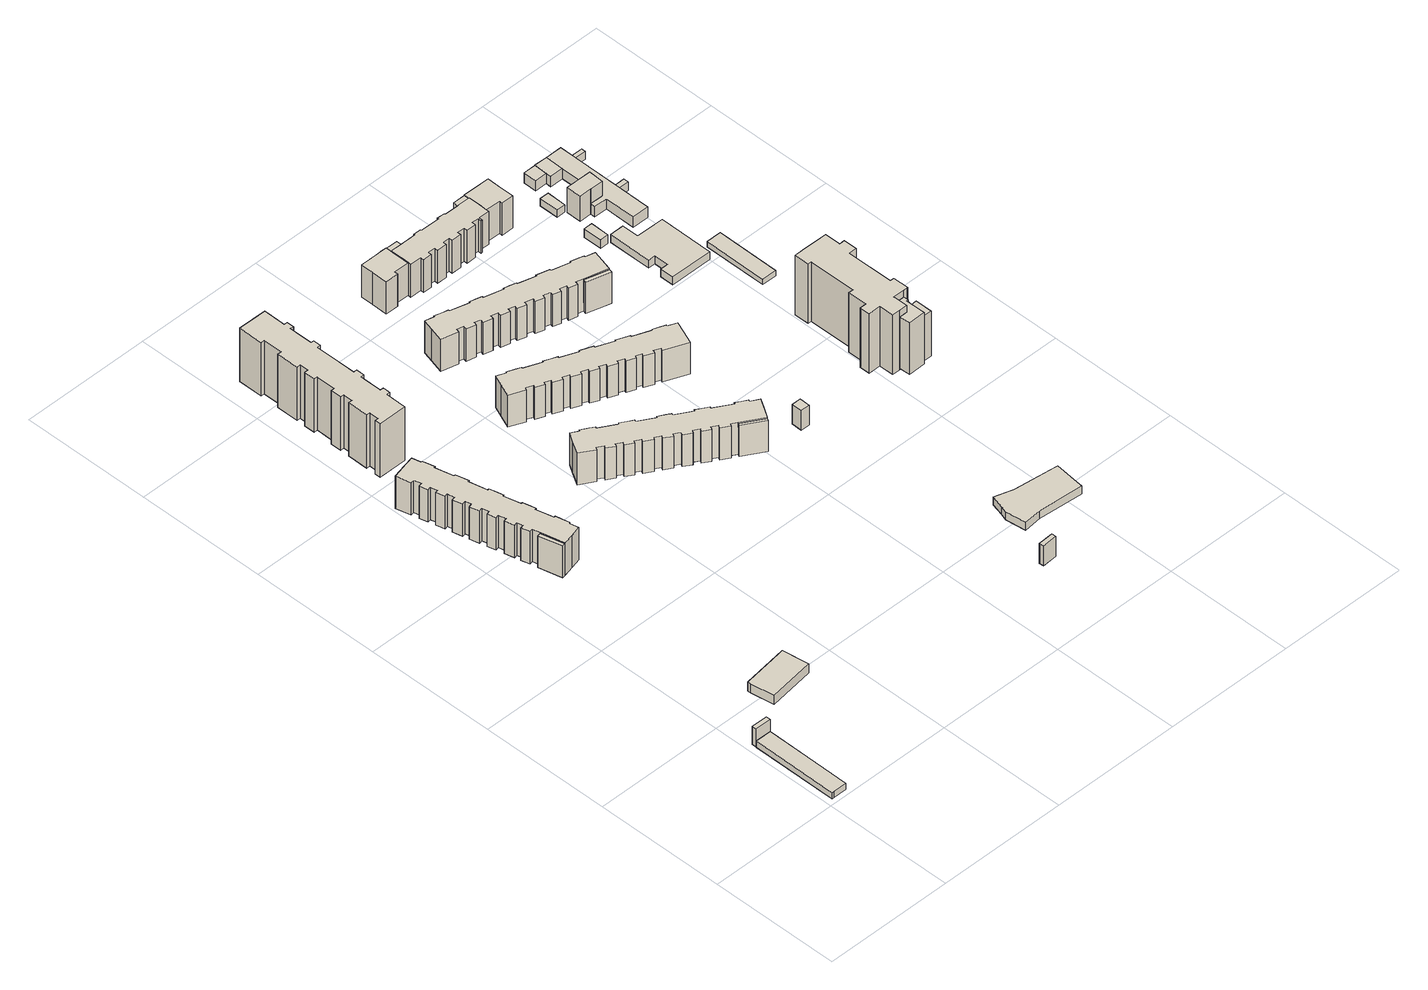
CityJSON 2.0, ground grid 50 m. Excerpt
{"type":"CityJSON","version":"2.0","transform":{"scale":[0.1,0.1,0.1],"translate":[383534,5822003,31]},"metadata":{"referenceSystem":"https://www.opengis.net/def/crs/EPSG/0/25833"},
"CityObjects":{
"building1":{"type":"Building","attributes":{"Gemeindeschluessel":"11000004","BezugspunktDach":"2200","function":"31001_2460","measuredHeight":2.66,"storeysAboveGround":1},"address":[{"country":"Germany","locality":"Berlin","thoroughfareNumber":"64 (4)","thoroughfareName":"Heilmannring"}],"geometry":[{"type":"Solid","lod":"1","boundaries":[[[[0,1,2,3,4]],[[5,6,7,8,9]],[[5,9,4,3]],[[6,5,3,2]],[[7,6,2,1]],[[8,7,1,0]],[[9,8,0,4]]]]}]},
"building2":{"type":"Building","attributes":{"Gemeindeschluessel":"11000004","BezugspunktDach":"2200","function":"51009_1610","measuredHeight":7.58,"storeysAboveGround":0},"address":[{"country":"Germany","locality":"Berlin"}],"geometry":[{"type":"Solid","lod":"1","boundaries":[[[[10,11,12,13]],[[14,15,16,17]],[[14,17,13,12]],[[15,14,12,11]],[[16,15,11,10]],[[17,16,10,13]]]]}]},
"building3":{"type":"Building","attributes":{"Gemeindeschluessel":"11000004","BezugspunktDach":"2200","function":"31001_2580","measuredHeight":3.87,"storeysAboveGround":1},"address":[{"country":"Germany","locality":"Berlin","thoroughfareNumber":"62 (2)","thoroughfareName":"Heilmannring"}],"geometry":[{"type":"Solid","lod":"1","boundaries":[[[[18,19,20,21,22]],[[23,24,25,26,27]],[[23,27,22,21]],[[24,23,21,20]],[[25,24,20,19]],[[26,25,19,18]],[[27,26,18,22]]]]}]},
"building4":{"type":"Building","attributes":{"Gemeindeschluessel":"11000004","function":"31001_1010"},"address":[{"country":"Germany","locality":"Berlin","thoroughfareNumber":"10, 12, 14, 16, 18","thoroughfareName":"Haeftenzeile"}],"children":["building4-1","building4-2"]},
"building4-1":{"type":"BuildingPart","attributes":{"BezugspunktDach":"2200","measuredHeight":14.23,"storeysAboveGround":4},"parents":["building4"],"geometry":[{"type":"Solid","lod":"1","boundaries":[[[[28,29,30,31,32,33,34,35,36,37,38,39,40,41,42,43,44,45,46,47,48,49,50,51,52,53,54,55,56,57,58,59,60,61,62,63,64,65,66,67,68,69,70,71,72,73,74,75,76,77,78,79,80,81,82,83,84,85,86,87,88,89,90,91,92,93]],[[94,95,96,97,98,99,100,101,102,103,104,105,106,107,108,109,110,111,112,113,114,115,116,117,118,119,120,121,122,123,124,125,126,127,128,129,130,131,132,133,134,135,136,137,138,139,140,141,142,143,144,145,146,147,148,149,150,151,152,153,154,155,156,157,158,159]],[[94,159,93,92]],[[95,94,92,91]],[[96,95,91,90]],[[97,96,90,89]],[[98,97,89,88]],[[99,98,88,87]],[[100,99,87,86]],[[101,100,86,85]],[[102,101,85,84]],[[103,102,84,83]],[[104,103,83,82]],[[105,104,82,81]],[[106,105,81,80]],[[107,106,80,79]],[[108,107,79,78]],[[109,108,78,77]],[[110,109,77,76]],[[111,110,76,75]],[[112,111,75,74]],[[113,112,74,73]],[[114,113,73,72]],[[115,114,72,71]],[[116,115,71,70]],[[117,116,70,69]],[[118,117,69,68]],[[119,118,68,67]],[[120,119,67,66]],[[121,120,66,65]],[[122,121,65,64]],[[123,122,64,63]],[[124,123,63,62]],[[125,124,62,61]],[[126,125,61,60]],[[127,126,60,59]],[[128,127,59,58],[128,160,161,127]],[[129,128,58,57]],[[130,129,57,56]],[[131,130,56,55]],[[132,131,55,54]],[[133,132,54,53]],[[134,133,53,52]],[[135,134,52,51]],[[136,135,51,50]],[[137,136,50,49]],[[138,137,49,48]],[[139,138,48,47]],[[140,139,47,46]],[[141,140,46,45]],[[142,141,45,44]],[[143,142,44,43]],[[144,143,43,42]],[[145,144,42,41]],[[146,145,41,40]],[[147,146,40,39]],[[148,147,39,38]],[[149,148,38,37]],[[150,149,37,36]],[[151,150,36,35]],[[152,151,35,34]],[[153,152,34,33]],[[154,153,33,32]],[[155,154,32,31]],[[156,155,31,30]],[[157,156,30,29]],[[158,157,29,28]],[[159,158,28,93]],[[160,128,127,161]]]]}]},
"building4-2":{"type":"BuildingPart","attributes":{"BezugspunktDach":"2200","measuredHeight":13.43,"storeysAboveGround":4},"parents":["building4"],"geometry":[{"type":"Solid","lod":"1","boundaries":[[[[162,161,160,163]],[[128,127,164,165]],[[128,165,163,160]],[[164,127,161,162]],[[165,164,162,163]],[[127,128,160,161]]]]}]},
"building5":{"type":"Building","attributes":{"Gemeindeschluessel":"11000004","BezugspunktDach":"2200","function":"31001_1010","measuredHeight":22.62,"storeysAboveGround":7},"address":[{"country":"Germany","locality":"Berlin","thoroughfareNumber":"2, 4, 6, 8","thoroughfareName":"Haeftenzeile"}],"geometry":[{"type":"Solid","lod":"1","boundaries":[[[[166,167,168,169,170,171,172,173,174,175,176,177,178,179,180,181,182,183,184,185,186,187,188,189,190,191,192,193,194,195,196,197,198,199,200,201,202,203,204,205,206]],[[207,208,209,210,211,212,213,214,215,216,217,218,219,220,221,222,223,224,225,226,227,228,229,230,231,232,233,234,235,236,237,238,239,240,241,242,243,244,245,246,247]],[[207,247,206,205]],[[208,207,205,204]],[[209,208,204,203]],[[210,209,203,202]],[[211,210,202,201]],[[212,211,201,200]],[[213,212,200,199]],[[214,213,199,198]],[[215,214,198,197]],[[216,215,197,196]],[[217,216,196,195]],[[218,217,195,194]],[[219,218,194,193]],[[220,219,193,192]],[[221,220,192,191]],[[222,221,191,190]],[[223,222,190,189]],[[224,223,189,188]],[[225,224,188,187]],[[226,225,187,186]],[[227,226,186,185]],[[228,227,185,184]],[[229,228,184,183]],[[230,229,183,182]],[[231,230,182,181]],[[232,231,181,180]],[[233,232,180,179]],[[234,233,179,178]],[[235,234,178,177]],[[236,235,177,176]],[[237,236,176,175]],[[238,237,175,174]],[[239,238,174,173]],[[240,239,173,172]],[[241,240,172,171]],[[242,241,171,170]],[[243,242,170,169]],[[244,243,169,168]],[[245,244,168,167]],[[246,245,167,166]],[[247,246,166,206]]]]}]},
"building6":{"type":"Building","attributes":{"Gemeindeschluessel":"11000004","function":"31001_1010"},"address":[{"country":"Germany","locality":"Berlin","thoroughfareNumber":"21, 23, 25, 27, 29","thoroughfareName":"Haeftenzeile"}],"children":["building6-1","building6-2"]},
"building6-1":{"type":"BuildingPart","attributes":{"BezugspunktDach":"2200","measuredHeight":14.07,"storeysAboveGround":4},"parents":["building6"],"geometry":[{"type":"MultiSurface","lod":"1","boundaries":[[[248,249,250,251,252,253,254,255,256,257,258,259,260,261,262,263,264,265,266,267,268,269,270,271,272,273,274,275,276,277,278,279,280,281,282,283,284,285,286,287,288,289,290,291,292,293,294,295,296,297,298,299,300,301,302,303,304,305,306,307,308,309]],[[310,311,312,313,314,315,316,317,318,319,320,321,322,323,324,325,326,327,328,329,330,331,332,333,334,335,336,337,338,339,340,341,342,343,344,345,346,347,348,349,350,351,352,353,354,355,356,357,358,359,360,361,362,363,364,365,366,367,368,369,370,371]],[[310,371,309,308]],[[311,310,308,307]],[[312,311,307,306]],[[313,312,306,305]],[[314,313,305,304]],[[315,314,304,303]],[[316,315,303,302]],[[317,316,302,301]],[[318,317,301,300]],[[319,318,300,299]],[[320,319,299,298]],[[321,320,298,297]],[[322,321,297,296]],[[323,322,296,295]],[[324,323,295,294]],[[325,324,294,293]],[[326,325,293,292]],[[327,326,292,291]],[[328,327,291,290]],[[329,328,290,289]],[[330,329,289,288]],[[331,330,288,287]],[[332,331,287,286]],[[333,332,286,285]],[[334,333,285,284]],[[335,334,284,283]],[[336,335,283,282]],[[337,336,282,281]],[[338,337,281,280]],[[339,338,280,279]],[[372,373,374,279,278]],[[341,340,278,277]],[[342,341,277,276]],[[343,342,276,275]],[[344,343,275,274]],[[345,344,274,273]],[[346,345,273,272]],[[347,346,272,271]],[[348,347,271,270]],[[349,348,270,269]],[[350,349,269,268]],[[351,350,268,267]],[[352,351,267,266]],[[353,352,266,265]],[[354,353,265,264]],[[355,354,264,263]],[[356,355,263,262]],[[357,356,262,261]],[[358,357,261,260]],[[359,358,260,259]],[[360,359,259,258]],[[361,360,258,257]],[[362,361,257,256]],[[363,362,256,255]],[[364,363,255,254]],[[365,364,254,253]],[[366,365,253,252]],[[367,366,252,251]],[[368,367,251,250]],[[369,368,250,249]],[[370,369,249,248]],[[371,370,248,309]],[[340,339,374,373,372]]]}]},
"building6-2":{"type":"BuildingPart","attributes":{"BezugspunktDach":"2200","measuredHeight":13.11,"storeysAboveGround":4},"parents":["building6"],"geometry":[{"type":"MultiSurface","lod":"1","boundaries":[[[375,374,373,376]],[[340,339,377,378]],[[340,378,376,373]],[[377,339,374,375]],[[378,377,375,376]],[[379,339,340,373,374]]]}]},
"building7":{"type":"Building","attributes":{"Gemeindeschluessel":"11000004","BezugspunktDach":"2200","function":"51009_1610","measuredHeight":8.43,"storeysAboveGround":0},"address":[{"country":"Germany","locality":"Berlin"}],"geometry":[{"type":"Solid","lod":"1","boundaries":[[[[380,381,382,383]],[[384,385,386,387]],[[384,387,383,382]],[[385,384,382,381]],[[386,385,381,380]],[[387,386,380,383]]]]}]},
"building8":{"type":"Building","attributes":{"Gemeindeschluessel":"11000004","BezugspunktDach":"2200","function":"31001_1010","measuredHeight":14.12,"storeysAboveGround":4},"address":[{"country":"Germany","locality":"Berlin","thoroughfareNumber":"11, 13, 15, 17, 19","thoroughfareName":"Haeftenzeile"}],"geometry":[{"type":"Solid","lod":"1","boundaries":[[[[388,389,390,391,392,393,394,395,396,397,398,399,400,401,402,403,404,405,406,407,408,409,410,411,412,413,414,415,416,417,418,419,420,421,422,423,424,425,426,427,428,429,430,431,432,433,434,435,436,437,438,439,440,441,442,443,444,445,446,447,448,449,450]],[[451,452,453,454,455,456,457,458,459,460,461,462,463,464,465,466,467,468,469,470,471,472,473,474,475,476,477,478,479,480,481,482,483,484,485,486,487,488,489,490,491,492,493,494,495,496,497,498,499,500,501,502,503,504,505,506,507,508,509,510,511,512,513]],[[451,513,450,449]],[[452,451,449,448]],[[453,452,448,447]],[[454,453,447,446]],[[455,454,446,445]],[[456,455,445,444]],[[457,456,444,443]],[[458,457,443,442]],[[459,458,442,441]],[[460,459,441,440]],[[461,460,440,439]],[[462,461,439,438]],[[463,462,438,437]],[[464,463,437,436]],[[465,464,436,435]],[[466,465,435,434]],[[467,466,434,433]],[[468,467,433,432]],[[469,468,432,431]],[[470,469,431,430]],[[471,470,430,429]],[[472,471,429,428]],[[473,472,428,427]],[[474,473,427,426]],[[475,474,426,425]],[[476,475,425,424]],[[477,476,424,423]],[[478,477,423,422]],[[479,478,422,421]],[[480,479,421,420]],[[481,480,420,419]],[[482,481,419,418]],[[483,482,418,417]],[[484,483,417,416]],[[485,484,416,415]],[[486,485,415,414]],[[487,486,414,413]],[[488,487,413,412]],[[489,488,412,411]],[[490,489,411,410]],[[491,490,410,409]],[[492,491,409,408]],[[493,492,408,407]],[[494,493,407,406]],[[495,494,406,405]],[[496,495,405,404]],[[497,496,404,403]],[[498,497,403,402]],[[499,498,402,401]],[[500,499,401,400]],[[501,500,400,399]],[[502,501,399,398]],[[503,502,398,397]],[[504,503,397,396]],[[505,504,396,395]],[[506,505,395,394]],[[507,506,394,393]],[[508,507,393,392]],[[509,508,392,391]],[[510,509,391,390]],[[511,510,390,389]],[[512,511,389,388]],[[513,512,388,450]]]]}]},
"building9":{"type":"Building","attributes":{"Gemeindeschluessel":"11000004","function":"31001_1010"},"address":[{"country":"Germany","locality":"Berlin","thoroughfareNumber":"1, 3, 5, 7, 9","thoroughfareName":"Haeftenzeile"}],"children":["building9-1","building9-2"]},
"building9-1":{"type":"BuildingPart","attributes":{"BezugspunktDach":"2200","measuredHeight":14.3,"storeysAboveGround":4},"parents":["building9"],"geometry":[{"type":"MultiSurface","lod":"1","boundaries":[[[514,515,516,517,518,519,520,521,522,523,524,525,526,527,528,529,530,531,532,533,534,535,536,537,538,539,540,541,542,543,544,545,546,547,548,549,550,551,552,553,554,555,556,557,558,559,560,561,562,563,564,565,566,567,568,569,570,571,572,573,574,575]],[[576,577,578,579,580,581,582,583,584,585,586,587,588,589,590,591,592,593,594,595,596,597,598,599,600,601,602,603,604,605,606,607,608,609,610,611,612,613,614,615,616,617,618,619,620,621,622,623,624,625,626,627,628,629,630,631,632,633,634,635,636,637]],[[576,637,575,574]],[[577,576,574,573]],[[578,577,573,572]],[[579,578,572,571]],[[580,579,571,570]],[[581,580,570,569]],[[582,581,569,568]],[[583,582,568,567]],[[584,583,567,566]],[[585,584,566,565]],[[586,585,565,564]],[[587,586,564,563]],[[588,587,563,562]],[[589,588,562,561]],[[590,589,561,560]],[[591,590,560,559]],[[592,591,559,558]],[[593,592,558,557]],[[594,593,557,556]],[[595,594,556,555]],[[596,595,555,554]],[[597,596,554,553]],[[598,597,553,552]],[[599,598,552,551]],[[600,599,551,550]],[[601,600,550,549]],[[602,601,549,548]],[[603,602,548,547]],[[604,603,547,546]],[[605,604,546,545]],[[638,639,640,605,545,544]],[[607,606,544,543]],[[608,607,543,542]],[[609,608,542,541]],[[610,609,541,540]],[[611,610,540,539]],[[612,611,539,538]],[[613,612,538,537]],[[614,613,537,536]],[[615,614,536,535]],[[616,615,535,534]],[[617,616,534,533]],[[618,617,533,532]],[[619,618,532,531]],[[620,619,531,530]],[[621,620,530,529]],[[622,621,529,528]],[[623,622,528,527]],[[624,623,527,526]],[[625,624,526,525]],[[626,625,525,524]],[[627,626,524,523]],[[628,627,523,522]],[[629,628,522,521]],[[630,629,521,520]],[[631,630,520,519]],[[632,631,519,518]],[[633,632,518,517]],[[634,633,517,516]],[[635,634,516,515]],[[636,635,515,514]],[[637,636,514,575]],[[606,605,640,639,638]]]}]},
"building9-2":{"type":"BuildingPart","attributes":{"BezugspunktDach":"2200","measuredHeight":13.31,"storeysAboveGround":4},"parents":["building9"],"geometry":[{"type":"Solid","lod":"1","boundaries":[[[[641,640,639,642]],[[606,605,643,644]],[[606,644,642,639]],[[643,605,640,641]],[[644,643,641,642]],[[640,605,606,639]]]]}]},
"building10":{"type":"Building","attributes":{"Gemeindeschluessel":"11000004","BezugspunktDach":"2200","function":"31001_2460","measuredHeight":8.33,"storeysAboveGround":1},"address":[{"country":"Germany","locality":"Berlin","thoroughfareNumber":"21 (1)","thoroughfareName":"Haeftenzeile"}],"geometry":[{"type":"Solid","lod":"1","boundaries":[[[[645,646,647,648]],[[649,650,651,652]],[[649,652,648,647]],[[650,649,647,646]],[[651,650,646,645]],[[652,651,645,648]]]]}]},
"building11":{"type":"Building","attributes":{"Gemeindeschluessel":"11000004","BezugspunktDach":"2200","function":"31001_2010","measuredHeight":3.27,"storeysAboveGround":1},"address":[{"country":"Germany","locality":"Berlin","thoroughfareNumber":"58 (1)","thoroughfareName":"Heilmannring"}],"geometry":[{"type":"Solid","lod":"1","boundaries":[[[[653,654,655,656,657,658,659,660,661]],[[662,663,664,665,666,667,668,669,670]],[[662,670,661,660]],[[663,662,660,659]],[[664,663,659,658]],[[665,664,658,657]],[[666,665,657,656]],[[667,666,656,655]],[[668,667,655,654]],[[669,668,654,653]],[[670,669,653,661]]]]}]},
"building12":{"type":"Building","attributes":{"Gemeindeschluessel":"11000004","function":"31001_1010"},"address":[{"country":"Germany","locality":"Berlin","thoroughfareNumber":"11, 13, 7, 9","thoroughfareName":"Toeplerstraße"}],"children":["building12-1","building12-2","building12-3","building12-4","building12-5"]},
"building12-1":{"type":"BuildingPart","attributes":{"BezugspunktDach":"2200","measuredHeight":14.53,"storeysAboveGround":4},"parents":["building12"],"geometry":[{"type":"MultiSurface","lod":"1","boundaries":[[[671,672,673,674,675,676,677,678,679,680,681,682,683,684,685,686,687,688,689,690,691,692,693,694,695,696,697,698,699,700,701,702,703,704,705,706,707,708]],[[709,710,711,712,713,714,715,716,717,718,719,720,721,722,723,724,725,726,727,728,729,730,731,732,733,734,735,736,737,738,739,740,741,742,743,744,745,746]],[[709,746,708,707]],[[747,748,709,707,706]],[[749,750,747,710,706,705]],[[711,710,751]],[[752,753,711,705,704]],[[713,712,704,703]],[[714,713,703,702]],[[715,714,702,701]],[[716,715,701,700]],[[717,716,700,699]],[[718,717,699,698]],[[719,718,698,697]],[[720,719,697,696]],[[721,720,696,695]],[[754,755,756,694,693]],[[723,722,757]],[[724,758,754,723,693,692]],[[725,724,692,691]],[[726,725,691,690]],[[727,726,690,689]],[[728,727,689,688]],[[729,728,688,687]],[[730,729,687,686]],[[731,730,686,685]],[[732,731,685,684]],[[733,732,684,683]],[[734,733,683,682]],[[735,734,682,681]],[[736,735,681,680]],[[737,736,680,679]],[[738,737,679,678]],[[739,738,678,677]],[[740,739,677,676]],[[741,740,676,675]],[[742,741,675,674]],[[743,742,674,673]],[[744,743,673,672]],[[745,744,672,671]],[[746,745,671,708]],[[710,709,748,747]],[[711,751,750,749]],[[751,710,747,750]],[[712,711,753,752]],[[723,757,755,754]],[[757,722,756,755]],[[754,758,724,723]]]}]},
"building12-2":{"type":"BuildingPart","attributes":{"BezugspunktDach":"2200","measuredHeight":13.47,"storeysAboveGround":4},"parents":["building12"],"geometry":[{"type":"Solid","lod":"1","boundaries":[[[[752,759,760,753]],[[761,762,712,711]],[[762,761,760,759]],[[712,762,759,752]],[[761,711,753,760]],[[711,712,752,753]]]]}]},
"building12-3":{"type":"BuildingPart","attributes":{"BezugspunktDach":"2200","measuredHeight":14.3,"storeysAboveGround":4},"parents":["building12"],"geometry":[{"type":"MultiSurface","lod":"1","boundaries":[[[763,764,748,750,765,766,767,768,769,770]],[[771,772,773,774,761,751,709,775,776,777]],[[771,777,770,769]],[[772,771,769,768]],[[773,772,768,767]],[[774,773,767,766]],[[761,774,766,765]],[[761,711,751]],[[765,749,753,760]],[[775,709,748,764]],[[776,775,764,763]],[[777,776,763,770]],[[751,711,749,750]],[[760,753,711,761]],[[709,710,747,748]],[[747,710,751,750]]]}]},
"building12-4":{"type":"BuildingPart","attributes":{"BezugspunktDach":"2200","measuredHeight":13.47,"storeysAboveGround":4},"parents":["building12"],"geometry":[{"type":"MultiSurface","lod":"1","boundaries":[[[778,779,780,781]],[[782,783,722,721]],[[782,721,781,780]],[[783,782,780,779]],[[783,779,778,722]]]}]},
"building12-5":{"type":"BuildingPart","attributes":{"BezugspunktDach":"2200","measuredHeight":14.43,"storeysAboveGround":4},"parents":["building12"],"geometry":[{"type":"MultiSurface","lod":"1","boundaries":[[[784,785,786,787,788,789,790,755,758]],[[757,783,791,792,793,794,795,796,724]],[[783,779,778,797,756,790]],[[791,783,790,789]],[[792,791,789,788]],[[793,792,788,787]],[[794,793,787,786]],[[795,794,786,785]],[[796,795,785,784]],[[724,796,784,758]],[[757,723,754,755]],[[724,758,754,723]],[[757,755,756,722]],[[798,722,797,778,779,783]]]}]},
"building13":{"type":"Building","attributes":{"Gemeindeschluessel":"11000004","function":"31001_1010"},"address":[{"country":"Germany","locality":"Berlin","thoroughfareNumber":"13, 15","thoroughfareName":"Halemweg"}],"children":["building13-1","building13-2","building13-3"]},
"building13-1":{"type":"BuildingPart","attributes":{"BezugspunktDach":"2200","measuredHeight":25.25,"storeysAboveGround":8},"parents":["building13"],"geometry":[{"type":"MultiSurface","lod":"1","boundaries":[[[799,800,801,802,803,804,805,806,807,808,809,810,811,812,813,814,815,816,817,818,819,820,821,822]],[[823,824,825,826,827,828,829,830,831,832,833,834,835,836,837,838,839,840,841,842,843,844,845,846]],[[823,846,822,821]],[[824,823,821,820]],[[825,824,820,819]],[[826,825,819,818]],[[827,826,818,817]],[[828,827,817,816]],[[829,828,816,815]],[[830,829,815,814]],[[831,830,814,813]],[[832,831,813,812]],[[833,832,812,811]],[[834,833,811,810]],[[835,834,810,809]],[[836,835,809,808]],[[837,836,808,807]],[[838,837,807,806]],[[847,848,806,805]],[[839,838,849,850,847]],[[851,852,805,804]],[[840,839,850,853]],[[841,840,853,854,855,851,856,804,803]],[[842,841,854,857,858,855,803,802]],[[843,842,802,801]],[[844,843,801,800]],[[845,844,800,799]],[[846,845,799,822]],[[848,847,850,849]],[[853,850,852,851]],[[856,851,855,854,853]],[[855,858,857,854]]]}]},
"building13-2":{"type":"BuildingPart","attributes":{"BezugspunktDach":"2200","measuredHeight":19,"storeysAboveGround":8},"parents":["building13"],"geometry":[{"type":"MultiSurface","lod":"1","boundaries":[[[859,860,861,862,848,847,863,864]],[[865,850,849,866,867,868,869,870]],[[866,849,848,862]],[[867,866,862,861]],[[868,867,861,860]],[[869,868,860,859]],[[865,870,864,863]],[[850,865,863,847]],[[849,850,847,848]],[[870,869,859,864,871]]]}]},
"building13-3":{"type":"BuildingPart","attributes":{"BezugspunktDach":"2200","measuredHeight":21.78,"storeysAboveGround":8},"parents":["building13"],"geometry":[{"type":"MultiSurface","lod":"1","boundaries":[[[872,873,874,875,876,852,851,855,858]],[[854,853,850,865,870,869,877,878,857]],[[863,847,852,876]],[[865,850,879,850,865,880]],[[870,865,870,864,863,876,875]],[[859,864,875,874]],[[877,869,874,873]],[[878,877,873,872]],[[857,878,872,858]],[[854,857,858,855]],[[853,854,855,851]],[[850,853,851,852]],[[880,865,850,879,847,863]],[[863,864,870,865]],[[869,870,864,859]]]}]},
"building14":{"type":"Building","attributes":{"Gemeindeschluessel":"11000004","BezugspunktDach":"2200","function":"31001_2460","measuredHeight":3.56,"storeysAboveGround":1},"address":[{"country":"Germany","locality":"Berlin","thoroughfareNumber":"5 (2)","thoroughfareName":"Toeplerstraße"}],"geometry":[{"type":"Solid","lod":"1","boundaries":[[[[881,882,883,884]],[[885,886,887,888]],[[885,888,884,883]],[[886,885,883,882]],[[887,886,882,881]],[[888,887,881,884]]]]}]},
"building15":{"type":"Building","attributes":{"Gemeindeschluessel":"11000004","BezugspunktDach":"2200","function":"31001_3065","measuredHeight":3.29,"storeysAboveGround":1},"address":[{"country":"Germany","locality":"Berlin","thoroughfareNumber":"5 (3)","thoroughfareName":"Toeplerstraße"}],"geometry":[{"type":"Solid","lod":"1","boundaries":[[[[889,890,891,892,893,894,895,896,897,898]],[[899,900,901,902,903,904,905,906,907,908]],[[899,908,898,897]],[[900,899,897,896]],[[901,900,896,895]],[[902,901,895,894]],[[903,902,894,893]],[[904,903,893,892]],[[905,904,892,891]],[[906,905,891,890]],[[907,906,890,889]],[[908,907,889,898]]]]}]},
"building16":{"type":"Building","attributes":{"Gemeindeschluessel":"11000004","BezugspunktDach":"2200","function":"31001_2460","measuredHeight":3.15,"storeysAboveGround":1},"address":[{"country":"Germany","locality":"Berlin","thoroughfareNumber":"5 (1)","thoroughfareName":"Toeplerstraße"}],"geometry":[{"type":"Solid","lod":"1","boundaries":[[[[909,910,911,912]],[[913,914,915,916]],[[913,916,912,911]],[[914,913,911,910]],[[915,914,910,909]],[[916,915,909,912]]]]}]},
"building17":{"type":"Building","attributes":{"Gemeindeschluessel":"11000004","BezugspunktDach":"2200","function":"31001_2460","measuredHeight":2.25,"storeysAboveGround":1},"address":[{"country":"Germany","locality":"Berlin","thoroughfareNumber":"21 (1)","thoroughfareName":"Halemweg"}],"geometry":[{"type":"Solid","lod":"1","boundaries":[[[[917,918,919,920]],[[921,922,923,924]],[[921,924,920,919]],[[922,921,919,918]],[[923,922,918,917]],[[924,923,917,920]]]]}]},
"building18":{"type":"Building","attributes":{"Gemeindeschluessel":"11000004","function":"31001_1010"},"address":[{"country":"Germany","locality":"Berlin","thoroughfareNumber":"5","thoroughfareName":"Toeplerstraße"}],"children":["building18-1","building18-2","building18-3","building18-4"]},
"building18-1":{"type":"BuildingPart","attributes":{"BezugspunktDach":"2200","measuredHeight":4.34,"storeysAboveGround":1},"parents":["building18"],"geometry":[{"type":"MultiSurface","lod":"1","boundaries":[[[925,926,927,928,929,930,931,932,933,934,935,936,937,938]],[[939,940,941,942,943,944,945,946,947,948,949,950,951,952]],[[939,952,938,937]],[[939,953,940]],[[942,941,935,934]],[[944,943,933,932]],[[945,944,932,931]],[[946,945,931,930]],[[947,946,930,929]],[[948,947,929,928]],[[949,948,928,927]],[[950,949,927,926]],[[951,950,926,925]],[[952,951,925,938]],[[936,940,953,954]],[[937,954,953,939]],[[941,940,936,935]],[[943,942,934,933]]]}]},
"building18-2":{"type":"BuildingPart","attributes":{"BezugspunktDach":"2200","measuredHeight":4.33,"storeysAboveGround":1},"parents":["building18"],"geometry":[{"type":"Solid","lod":"1","boundaries":[[[[955,956,957,958]],[[959,960,961,962]],[[959,962,958,957]],[[960,959,957,956]],[[962,961,955,958]],[[960,956,955,961]]]]}]},
"building18-3":{"type":"BuildingPart","attributes":{"BezugspunktDach":"2200","measuredHeight":11.98,"storeysAboveGround":1},"parents":["building18"],"geometry":[{"type":"MultiSurface","lod":"1","boundaries":[[[963,964,965,966,967,968,969]],[[970,971,941,940,953,939,972]],[[970,972,969,968]],[[971,970,968,967]],[[941,971,967,966]],[[936,935,941,966,965]],[[954,936,940,965,964]],[[939,937,954,953,964,963]],[[972,939,963,969]],[[940,941,935,936]],[[953,940,936,954]],[[953,954,937,939]]]}]},
"building18-4":{"type":"BuildingPart","attributes":{"BezugspunktDach":"2200","measuredHeight":4.37,"storeysAboveGround":1},"parents":["building18"],"geometry":[{"type":"MultiSurface","lod":"1","boundaries":[[[934,933,973,974,975]],[[961,960,943,942,976]],[[961,976,975,974]],[[956,955,974,973]],[[943,960,973,933]],[[933,943,933,934]],[[976,942,934,975]],[[960,961,955,956]],[[942,943,933,934]]]}]},
"building19":{"type":"Building","attributes":{"Gemeindeschluessel":"11000004","BezugspunktDach":"2200","function":"51009_1610","measuredHeight":3.73,"storeysAboveGround":0},"address":[{"country":"Germany","locality":"Berlin"}],"geometry":[{"type":"Solid","lod":"1","boundaries":[[[[977,978,979,980]],[[981,982,983,984]],[[981,984,980,979]],[[982,981,979,978]],[[983,982,978,977]],[[984,983,977,980]]]]}]},
"building20":{"type":"Building","attributes":{"Gemeindeschluessel":"11000004","BezugspunktDach":"2200","function":"51009_1610","measuredHeight":3.33,"storeysAboveGround":0},"address":[{"country":"Germany","locality":"Berlin"}],"geometry":[{"type":"Solid","lod":"1","boundaries":[[[[985,986,931,930]],[[987,988,989,990]],[[987,990,930,931]],[[988,987,931,986]],[[989,988,986,985]],[[990,989,985,930]]]]}]}
},
"vertices":[
[26,9,48],[77,9,48],[79,341,48],[18,341,48],[16,9,48],[18,341,22],[79,341,22],[77,9,22],[26,9,22],[16,9,22],
[79,341,99],[79,358,99],[18,359,99],[18,341,99],[18,359,23],[79,358,23],[79,341,23],[18,341,23],
[185,531,55],[198,442,55],[376,467,55],[362,568,55],[184,543,55],[362,568,17],[376,467,17],[198,442,17],[185,531,17],[184,543,17],
[20,1847,153],[33,1850,153],[40,1822,153],[27,1819,153],[35,1787,153],[47,1790,153],[53,1765,153],[41,1762,153],[49,1728,153],[62,1731,153],[68,1705,153],[55,1702,153],[64,1666,153],[77,1669,153],[82,1646,153],[69,1642,153],[78,1606,153],[91,1609,153],[97,1584,153],[84,1580,153],[92,1548,153],[105,1551,153],[112,1523,153],[99,1520,153],[108,1483,153],[120,1486,153],[126,1464,153],[113,1461,153],[121,1429,153],[133,1432,153],[140,1404,153],[161,1316,153],[201,1325,153],[241,1335,153],[233,1370,153],[238,1371,153],[230,1403,153],[226,1423,153],[220,1422,153],[218,1432,153],[204,1489,153],[210,1490,153],[204,1513,153],[198,1539,153],[193,1538,153],[177,1604,153],[182,1605,153],[180,1612,153],[174,1638,153],[170,1657,153],[164,1655,153],[148,1725,153],[153,1726,153],[152,1732,153],[145,1761,153],[141,1776,153],[136,1774,153],[119,1845,153],[124,1846,153],[123,1850,153],[116,1880,153],[113,1892,153],[108,1891,153],[100,1925,153],[60,1916,153],[7,1903,153],[60,1916,16],[100,1925,16],[108,1891,16],[113,1892,16],[116,1880,16],[123,1850,16],[124,1846,16],[119,1845,16],[136,1774,16],[141,1776,16],[145,1761,16],[152,1732,16],[153,1726,16],[148,1725,16],[164,1655,16],[170,1657,16],[174,1638,16],[180,1612,16],[182,1605,16],[177,1604,16],[193,1538,16],[198,1539,16],[204,1513,16],[210,1490,16],[204,1489,16],[218,1432,16],[220,1422,16],[226,1423,16],[230,1403,16],[238,1371,16],[233,1370,16],[241,1335,16],[201,1325,16],[161,1316,16],[140,1404,16],[133,1432,16],[121,1429,16],[113,1461,16],[126,1464,16],[120,1486,16],[108,1483,16],[99,1520,16],[112,1523,16],[105,1551,16],[92,1548,16],[84,1580,16],[97,1584,16],[91,1609,16],[78,1606,16],[69,1642,16],[82,1646,16],[77,1669,16],[64,1666,16],[55,1702,16],[68,1705,16],[62,1731,16],[49,1728,16],[41,1762,16],[53,1765,16],[47,1790,16],[35,1787,16],[27,1819,16],[40,1822,16],[33,1850,16],[20,1847,16],[7,1903,16],[140,1404,150],[161,1316,150],
[148,1313,150],[127,1401,150],[148,1313,16],[127,1401,16],
[184,2037,241],[185,2117,241],[198,2117,241],[198,2123,241],[198,2144,241],[185,2145,241],[185,2229,241],[198,2229,241],[198,2261,241],[185,2261,241],[186,2420,241],[199,2420,241],[199,2449,241],[187,2449,241],[187,2539,241],[200,2538,241],[200,2566,241],[187,2566,241],[188,2651,241],[79,2652,241],[78,2558,241],[92,2558,241],[92,2485,241],[78,2485,241],[77,2401,241],[91,2401,241],[91,2368,241],[77,2368,241],[77,2326,241],[91,2326,241],[90,2251,241],[76,2251,241],[76,2210,241],[90,2210,241],[90,2174,241],[76,2174,241],[75,2095,241],[89,2095,241],[89,2059,241],[75,2059,241],[75,2037,241],[75,2059,15],[89,2059,15],[89,2095,15],[75,2095,15],[76,2174,15],[90,2174,15],[90,2210,15],[76,2210,15],[76,2251,15],[90,2251,15],[91,2326,15],[77,2326,15],[77,2368,15],[91,2368,15],[91,2401,15],[77,2401,15],[78,2485,15],[92,2485,15],[92,2558,15],[78,2558,15],[79,2652,15],[188,2651,15],[187,2566,15],[200,2566,15],[200,2538,15],[187,2539,15],[187,2449,15],[199,2449,15],[199,2420,15],[186,2420,15],[185,2261,15],[198,2261,15],[198,2229,15],[185,2229,15],[185,2145,15],[198,2144,15],[198,2123,15],[198,2117,15],[185,2117,15],[184,2037,15],[75,2037,15],
[531,1544,153],[537,1554,153],[560,1539,153],[555,1530,153],[585,1512,153],[590,1521,153],[612,1508,153],[607,1499,153],[635,1482,153],[641,1491,153],[663,1478,153],[658,1469,153],[689,1450,153],[695,1459,153],[718,1445,153],[712,1436,153],[742,1418,153],[748,1427,153],[771,1414,153],[765,1404,153],[795,1386,153],[801,1396,153],[824,1382,153],[818,1373,153],[847,1356,153],[852,1365,153],[875,1352,153],[869,1342,153],[900,1324,153],[905,1333,153],[927,1320,153],[1007,1272,153],[1029,1308,153],[1051,1345,153],[1020,1363,153],[1023,1368,153],[1003,1380,153],[982,1392,153],[979,1387,153],[914,1426,153],[917,1431,153],[895,1444,153],[873,1457,153],[870,1452,153],[808,1489,153],[811,1494,153],[795,1504,153],[769,1519,153],[766,1514,153],[706,1550,153],[710,1555,153],[690,1567,153],[665,1582,153],[662,1577,153],[600,1614,153],[603,1619,153],[585,1630,153],[557,1646,153],[554,1641,153],[526,1658,153],[505,1622,153],[478,1576,153],[505,1622,18],[526,1658,18],[554,1641,18],[557,1646,18],[585,1630,18],[603,1619,18],[600,1614,18],[662,1577,18],[665,1582,18],[690,1567,18],[710,1555,18],[706,1550,18],[766,1514,18],[769,1519,18],[795,1504,18],[811,1494,18],[808,1489,18],[870,1452,18],[873,1457,18],[895,1444,18],[917,1431,18],[914,1426,18],[979,1387,18],[982,1392,18],[1003,1380,18],[1023,1368,18],[1020,1363,18],[1051,1345,18],[1029,1308,18],[1007,1272,18],[927,1320,18],[905,1333,18],[900,1324,18],[869,1342,18],[875,1352,18],[852,1365,18],[847,1356,18],[818,1373,18],[824,1382,18],[801,1396,18],[795,1386,18],[765,1404,18],[771,1414,18],[748,1427,18],[742,1418,18],[712,1436,18],[718,1445,18],[695,1459,18],[689,1450,18],[658,1469,18],[663,1478,18],[641,1491,18],[635,1482,18],[607,1499,18],[612,1508,18],[590,1521,18],[585,1512,18],[555,1530,18],[560,1539,18],[537,1554,18],[531,1544,18],[478,1576,18],[927,1320,134],[927,1320,149],[1007,1272,149],
[1002,1263,149],[922,1311,149],[1002,1263,18],[922,1311,18],[1007,1272,35],
[1228,287,108],[1285,290,108],[1285,307,108],[1227,304,108],[1285,307,24],[1285,290,24],[1228,287,24],[1227,304,24],
[571,1890,152],[575,1900,152],[601,1889,152],[597,1880,152],[630,1866,152],[634,1876,152],[656,1867,152],[652,1857,152],[686,1843,152],[690,1853,152],[714,1843,152],[710,1834,152],[744,1820,152],[747,1830,152],[772,1819,152],[769,1810,152],[800,1797,152],[804,1806,152],[828,1797,152],[824,1787,152],[858,1773,152],[862,1783,152],[885,1773,152],[882,1764,152],[914,1751,152],[918,1760,152],[940,1751,152],[936,1742,152],[971,1727,152],[975,1737,152],[999,1727,152],[995,1718,152],[1082,1682,152],[1102,1732,152],[1118,1772,152],[1084,1786,152],[1086,1790,152],[1061,1800,152],[1041,1808,152],[1039,1804,152],[972,1831,152],[974,1835,152],[950,1845,152],[926,1855,152],[924,1851,152],[859,1877,152],[860,1882,152],[839,1890,152],[814,1900,152],[812,1896,152],[746,1923,152],[748,1927,152],[725,1937,152],[700,1947,152],[698,1943,152],[633,1969,152],[635,1973,152],[615,1981,152],[586,1993,152],[584,1989,152],[550,2003,152],[533,1963,152],[513,1914,152],[533,1963,18],[550,2003,18],[584,1989,18],[586,1993,18],[615,1981,18],[635,1973,18],[633,1969,18],[698,1943,18],[700,1947,18],[725,1937,18],[748,1927,18],[746,1923,18],[812,1896,18],[814,1900,18],[839,1890,18],[860,1882,18],[859,1877,18],[924,1851,18],[926,1855,18],[950,1845,18],[974,1835,18],[972,1831,18],[1039,1804,18],[1041,1808,18],[1061,1800,18],[1086,1790,18],[1084,1786,18],[1118,1772,18],[1102,1732,18],[1082,1682,18],[995,1718,18],[999,1727,18],[975,1737,18],[971,1727,18],[936,1742,18],[940,1751,18],[918,1760,18],[914,1751,18],[882,1764,18],[885,1773,18],[862,1783,18],[858,1773,18],[824,1787,18],[828,1797,18],[804,1806,18],[800,1797,18],[769,1810,18],[772,1819,18],[747,1830,18],[744,1820,18],[710,1834,18],[714,1843,18],[690,1853,18],[686,1843,18],[652,1857,18],[656,1867,18],[634,1876,18],[630,1866,18],[597,1880,18],[601,1889,18],[575,1900,18],[571,1890,18],[513,1914,18],
[613,2226,150],[616,2238,150],[641,2232,150],[638,2219,150],[674,2210,150],[677,2222,150],[701,2216,150],[698,2203,150],[731,2194,150],[734,2207,150],[760,2200,150],[757,2187,150],[791,2178,150],[794,2191,150],[819,2184,150],[816,2172,150],[848,2163,150],[852,2175,150],[881,2167,150],[878,2155,150],[911,2146,150],[914,2159,150],[941,2151,150],[938,2139,150],[967,2131,150],[971,2143,150],[997,2136,150],[994,2124,150],[1025,2116,150],[1028,2128,150],[1056,2121,150],[1145,2097,150],[1156,2138,150],[1167,2179,150],[1130,2189,150],[1132,2193,150],[1104,2201,150],[1084,2206,150],[1082,2202,150],[1012,2220,150],[1013,2225,150],[991,2231,150],[964,2238,150],[963,2234,150],[896,2252,150],[897,2256,150],[874,2262,150],[851,2268,150],[850,2264,150],[777,2283,150],[778,2288,150],[756,2294,150],[733,2300,150],[732,2295,150],[660,2315,150],[661,2319,150],[642,2324,150],[611,2333,150],[610,2328,150],[575,2337,150],[564,2296,150],[550,2243,150],[564,2296,14],[575,2337,14],[610,2328,14],[611,2333,14],[642,2324,14],[661,2319,14],[660,2315,14],[732,2295,14],[733,2300,14],[756,2294,14],[778,2288,14],[777,2283,14],[850,2264,14],[851,2268,14],[874,2262,14],[897,2256,14],[896,2252,14],[963,2234,14],[964,2238,14],[991,2231,14],[1013,2225,14],[1012,2220,14],[1082,2202,14],[1084,2206,14],[1104,2201,14],[1132,2193,14],[1130,2189,14],[1167,2179,14],[1156,2138,14],[1145,2097,14],[1056,2121,14],[1028,2128,14],[1025,2116,14],[994,2124,14],[997,2136,14],[971,2143,14],[967,2131,14],[938,2139,14],[941,2151,14],[914,2159,14],[911,2146,14],[878,2155,14],[881,2167,14],[852,2175,14],[848,2163,14],[816,2172,14],[819,2184,14],[794,2191,14],[791,2178,14],[757,2187,14],[760,2200,14],[734,2207,14],[731,2194,14],[698,2203,14],[701,2216,14],[677,2222,14],[674,2210,14],[638,2219,14],[641,2232,14],[616,2238,14],[613,2226,14],[550,2243,14],[1056,2121,51],[1056,2121,147],[1145,2097,147],
[1142,2084,147],[1052,2108,147],[1142,2084,14],[1052,2108,14],
[1172,1252,107],[1173,1293,107],[1139,1293,107],[1138,1253,107],[1139,1293,24],[1173,1293,24],[1172,1252,24],[1138,1253,24],
[1308,444,51],[1376,451,51],[1548,437,51],[1551,465,51],[1561,555,51],[1390,575,51],[1320,597,51],[1306,547,51],[1299,521,51],[1306,547,18],[1320,597,18],[1390,575,18],[1561,555,18],[1551,465,18],[1548,437,18],[1376,451,18],[1308,444,18],[1299,521,18],
[767,2545,153],[767,2532,153],[801,2532,153],[801,2545,153],[828,2544,153],[828,2531,153],[866,2531,153],[866,2544,153],[891,2544,153],[891,2531,153],[929,2531,153],[929,2544,153],[956,2543,153],[956,2530,153],[993,2530,153],[993,2543,153],[1018,2543,153],[1018,2530,153],[1024,2530,153],[1024,2543,153],[1065,2543,153],[1065,2554,153],[1066,2586,153],[1066,2629,153],[1018,2629,153],[960,2630,153],[960,2634,153],[932,2635,153],[932,2630,153],[857,2631,153],[857,2635,153],[828,2635,153],[828,2631,153],[771,2631,153],[725,2632,153],[725,2588,153],[724,2557,153],[724,2545,153],[724,2557,14],[725,2588,14],[725,2632,14],[771,2631,14],[828,2631,14],[828,2635,14],[857,2635,14],[857,2631,14],[932,2630,14],[932,2635,14],[960,2634,14],[960,2630,14],[1018,2629,14],[1066,2629,14],[1066,2586,14],[1065,2554,14],[1065,2543,14],[1024,2543,14],[1024,2530,14],[1018,2530,14],[1018,2543,14],[993,2543,14],[993,2530,14],[956,2530,14],[956,2543,14],[929,2544,14],[929,2531,14],[891,2531,14],[891,2544,14],[866,2544,14],[866,2531,14],[828,2531,14],[828,2544,14],[801,2545,14],[801,2532,14],[767,2532,14],[767,2545,14],[724,2545,14],[725,2588,151],[724,2557,151],[725,2632,151],[725,2605,151],[725,2605,14],[771,2631,149],[725,2632,149],[1066,2586,151],[1066,2602,151],[1066,2629,151],[1066,2602,14],[1065,2554,151],
[771,2653,149],[725,2654,149],[725,2654,14],[771,2653,14],
[666,2546,151],[666,2557,151],[725,2654,151],[711,2654,151],[681,2654,151],[617,2654,151],[617,2606,151],[616,2546,151],[617,2606,14],[617,2654,14],[681,2654,14],[711,2654,14],[666,2557,14],[666,2546,14],[616,2546,14],
[1066,2629,149],[1066,2651,149],[1019,2651,149],[1018,2629,149],[1019,2651,14],[1066,2651,14],
[1123,2553,151],[1123,2542,151],[1169,2542,151],[1169,2602,151],[1170,2650,151],[1082,2651,151],[1066,2651,151],[1082,2651,14],[1170,2650,14],[1169,2602,14],[1169,2542,14],[1123,2542,14],[1123,2553,14],[1066,2629,132],[1066,2635,14],
[1475,1291,269],[1521,1291,269],[1522,1235,269],[1553,1235,269],[1584,1235,269],[1583,1290,269],[1626,1290,269],[1641,1290,269],[1644,1290,269],[1643,1350,269],[1628,1350,269],[1627,1528,269],[1657,1528,269],[1657,1579,269],[1636,1579,269],[1636,1640,269],[1535,1641,269],[1502,1641,269],[1503,1584,269],[1516,1584,269],[1517,1403,269],[1499,1403,269],[1499,1329,269],[1475,1329,269],[1499,1329,17],[1499,1403,17],[1517,1403,17],[1516,1584,17],[1503,1584,17],[1502,1641,17],[1535,1641,17],[1636,1640,17],[1636,1579,17],[1657,1579,17],[1657,1528,17],[1627,1528,17],[1628,1350,17],[1643,1350,17],[1644,1290,17],[1641,1290,17],[1626,1290,17],[1583,1290,17],[1584,1235,17],[1553,1235,17],[1522,1235,17],[1521,1291,17],[1475,1291,17],[1475,1329,17],[1626,1290,213],[1641,1290,213],[1641,1290,23],[1626,1290,23],[1583,1290,241],[1626,1290,241],[1583,1290,23],[1584,1235,23],[1584,1235,241],[1583,1290,111],[1553,1235,23],[1553,1235,241],
[1620,1205,213],[1661,1205,213],[1661,1270,213],[1641,1270,213],[1626,1270,213],[1619,1270,213],[1626,1270,23],[1641,1270,23],[1661,1270,23],[1661,1205,23],[1620,1205,23],[1619,1270,23],[1619,1270,145],
[1554,1193,241],[1620,1194,241],[1620,1205,241],[1619,1270,241],[1626,1270,241],[1620,1194,23],[1554,1193,23],[1626,1290,118],[1626,1270,104],
[1325,2281,53],[1326,2353,53],[1293,2353,53],[1293,2281,53],[1293,2353,17],[1326,2353,17],[1325,2281,17],[1293,2281,17],
[1497,2007,47],[1498,2216,47],[1391,2217,47],[1391,2281,47],[1337,2281,47],[1336,2115,47],[1364,2115,47],[1364,2060,47],[1335,2060,47],[1335,2008,47],[1335,2060,14],[1364,2060,14],[1364,2115,14],[1336,2115,14],[1337,2281,14],[1391,2281,14],[1391,2217,14],[1498,2216,14],[1497,2007,14],[1335,2008,14],
[1326,2470,56],[1327,2544,56],[1293,2544,56],[1293,2470,56],[1293,2544,25],[1327,2544,25],[1326,2470,25],[1293,2470,25],
[1592,1814,31],[1594,2058,31],[1537,2058,31],[1536,1815,31],[1537,2058,8],[1594,2058,8],[1592,1814,8],[1536,1815,8],
[1435,2396,58],[1434,2278,58],[1498,2278,58],[1499,2404,58],[1499,2423,58],[1500,2594,58],[1500,2610,58],[1500,2660,58],[1438,2660,58],[1437,2590,58],[1437,2471,58],[1435,2414,58],[1384,2415,58],[1384,2396,58],[1384,2415,14],[1435,2414,14],[1437,2471,14],[1437,2590,14],[1438,2660,14],[1500,2660,14],[1500,2610,14],[1500,2594,14],[1499,2423,14],[1499,2404,14],[1498,2278,14],[1434,2278,14],[1435,2396,14],[1384,2396,14],[1386,2415,14],[1386,2415,58],
[1386,2610,57],[1387,2661,57],[1340,2661,57],[1339,2610,57],[1340,2661,14],[1387,2661,14],[1386,2610,14],[1339,2610,14],
[1384,2415,120],[1386,2415,120],[1435,2414,120],[1437,2471,120],[1387,2472,120],[1338,2472,120],[1338,2415,120],[1338,2472,14],[1387,2472,14],[1338,2415,14],
[1387,2661,58],[1386,2610,58],[1386,2590,58],[1386,2590,14],
[1539,2404,55],[1539,2423,55],[1499,2423,55],[1499,2404,55],[1499,2423,18],[1539,2423,18],[1539,2404,18],[1499,2404,18],
[1541,2593,58],[1541,2610,58],[1500,2610,25],[1541,2610,25],[1541,2593,25],[1500,2594,25]
]}
